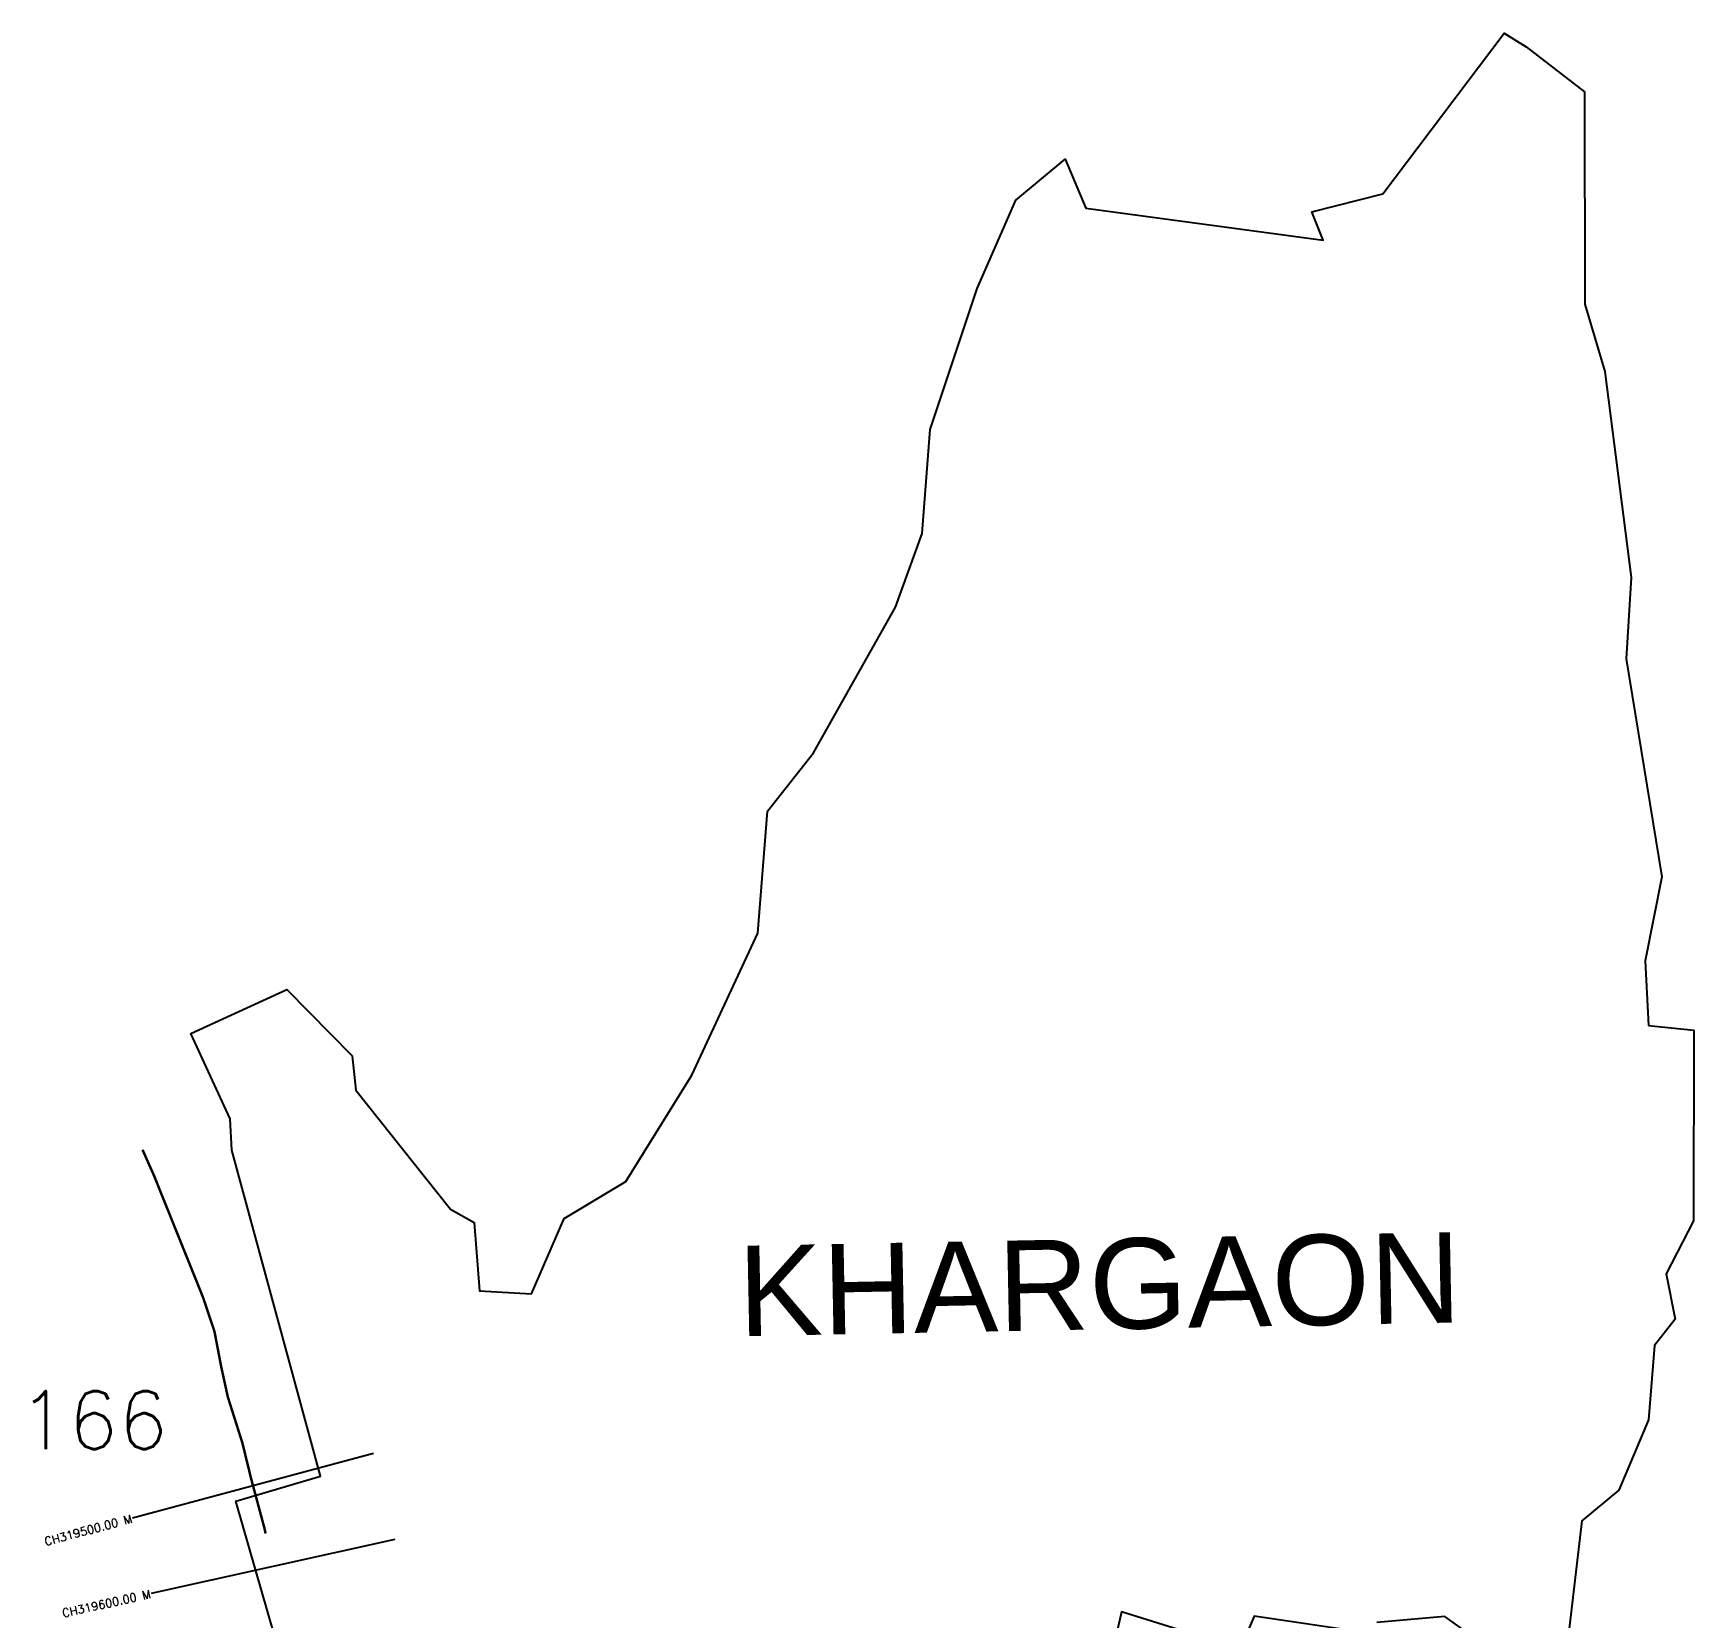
# Model space of a CAD drawing. Header units: metres. Extents: x 287395 to 289392, y 1999172 to 2003319.
# Drawn here: x 287395 to 289392, y 2001413 to 2003319 of the extents above; entities that cross this region are included whole.
import ezdxf
from ezdxf.enums import TextEntityAlignment as Align

# ---------------------------------------------------------------- set-up
doc = ezdxf.new("R2010")
doc.units = ezdxf.units.M
doc.header["$MEASUREMENT"] = 0
for name, color, linetype in [('CS', 134, 'Continuous'), ('CSMark', 6, 'Continuous'), ('NATURALLY PROTECTED', 3, 'Continuous'), ('village', 3, 'Continuous'), ('VILLAGE NAME', 250, 'Continuous')]:
    doc.layers.add(name, color=color, linetype=linetype)
doc.styles.get("Standard").update_dxf_attribs({"font": 'simplex.shx'})

msp = doc.modelspace()

# ---------------------------------------------------------------- linework, layer by layer
at = {"color": 6, "flags": 128}
msp.add_lwpolyline([(287634, 2001975.8), (287632.3, 2002013.4)], dxfattribs=at)
at = {"layer": 'CS'}
for p, q in [((287804.5, 2001611.1), (287514.8, 2001533.2)), ((287830.1, 2001507.6), (287537.2, 2001442.5))]:
    msp.add_line(p, q, dxfattribs=at)
at = {"layer": 'NATURALLY PROTECTED', "const_width": 3, "flags": 128}
msp.add_lwpolyline([(287526.8, 2001976.2), (287540.5, 2001945.4), (287571.4, 2001868.6), (287599.4, 2001799.1), (287613.3, 2001757.8), (287621.5, 2001714.8), (287629.3, 2001679.2), (287646.9, 2001623.5), (287657.3, 2001581), (287673.4, 2001521.1), (287674.8, 2001514.7)], dxfattribs=at)
at = {"layer": 'village', "color": 6}
for points in [[(287632.3, 2002013.4, 0), (287584.7, 2002116.2, 0), (287700.3, 2002168.9, 0), (287778.9, 2002089, 0), (287783.3, 2002047.8, 0), (287896.9, 2001904.7, 0), (287925.7, 2001888.7, 0), (287932.1, 2001806.4, 0), (287994.4, 2001802.9, 0), (288033.8, 2001893.5, 0), (288108, 2001938.1, 0), (288187.4, 2002065.8, 0), (288266.7, 2002236.6, 0), (288278, 2002383.2, 0), (288333.5, 2002453.5, 0), (288432.1, 2002628.8, 0), (288464.2, 2002717.4, 0), (288473.7, 2002842.2, 0), (288530.1, 2003011.8, 0), (288576.7, 2003118.2, 0), (288636.1, 2003167.5, 0), (288660.7, 2003108.3, 0), (288946.4, 2003070.1, 0), (288932.6, 2003103.9, 0), (289017.8, 2003125.5, 0), (289163.7, 2003318.9, 0), (289190.2, 2003302.3, 0), (289260.3, 2003248.4, 0), (289260.7, 2002993, 0), (289285, 2002912, 0), (289316.7, 2002664.5, 0), (289310.7, 2002566.6, 0), (289353.4, 2002304.5, 0), (289333.4, 2002203.3, 0), (289337.2, 2002125.6, 0)], [(289337.2, 2002125.6, 0), (289391.8, 2002120.1, 0), (289391.6, 2001890.9, 0), (289358.7, 2001827.1, 0), (289369.6, 2001772.3, 0), (289344.5, 2001740.8, 0), (289337.2, 2001651.5, 0), (289301.8, 2001566.7, 0), (289257.2, 2001529.8, 0), (289240.9, 2001390.1, 0)], [(287700.6, 2001339.2, 0), (287639, 2001553.8, 0), (287740.7, 2001583.6, 0), (287634, 2001975.8, 0)], [(288998.5, 2001395.3, 0), (288863.2, 2001415.3, 0), (288846.4, 2001376.1, 0), (288703.9, 2001420.6, 0), (288690.2, 2001360.4, 0)], [(289136.6, 2001383.2, 0), (289092.4, 2001414.8, 0), (289010.9, 2001407.9, 0)]]:
    msp.add_polyline3d(points, dxfattribs=at)

# ---------------------------------------------------------------- texts
at = {"insert": (287377.4, 2001686), "char_height": 70, "attachment_point": 1}
msp.add_mtext_dynamic_manual_height_columns('166', width=95.172, gutter_width=1, heights=[0], dxfattribs=at)
at = {"layer": 'CSMark'}
for s, rotation, p in [('CH319500.00 M', 15.0552, (287513.9, 2001532.9)), ('CH319600.00 M', 12.5424, (287536.3, 2001442.3))]:
    msp.add_text(s, height=10, rotation=rotation, dxfattribs=at).set_placement(p, align=Align.MIDDLE_RIGHT)
at = {"layer": 'VILLAGE NAME', "insert": (288241.7, 2001860.6), "char_height": 108.748, "attachment_point": 1, "rotation": 1.1028}
msp.add_mtext_dynamic_manual_height_columns('{\\fArial|b0|i0|c0|p34;KHARGAON}', width=726.929, gutter_width=543.7, heights=[0], dxfattribs=at)

doc.saveas('drawing.dxf')
